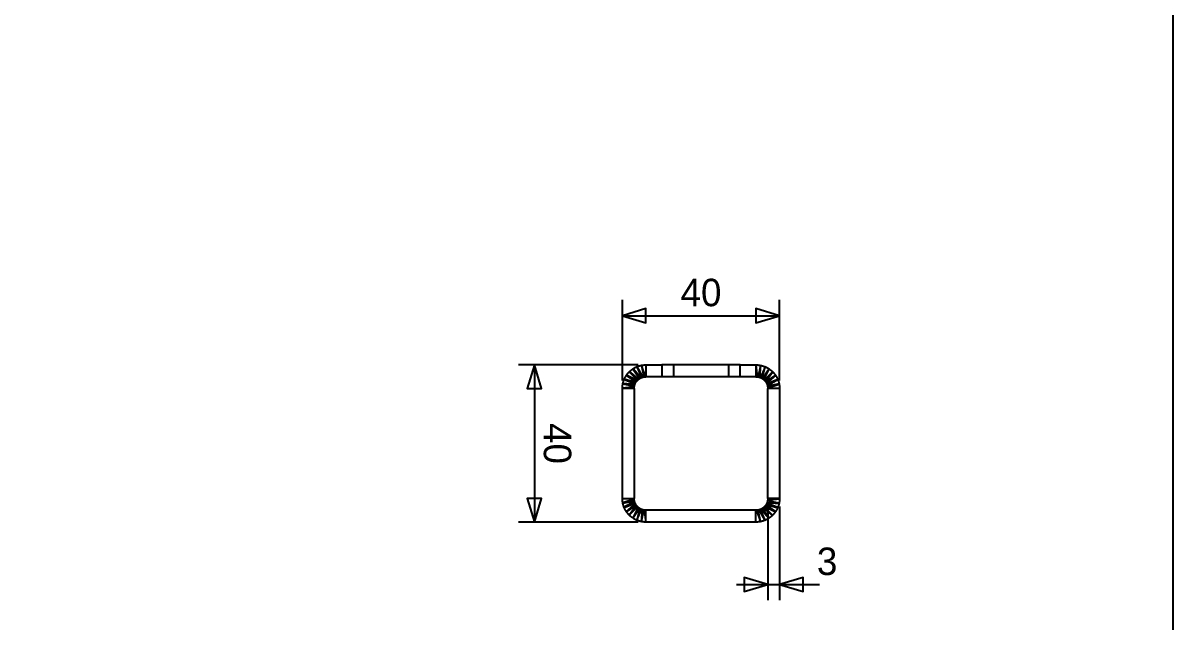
# Model space of a CAD drawing. Header units: millimetres. Extents: x 20 to 410, y 10 to 287.
# Drawn here: x 263.7 to 410, y 129.6 to 205.8 of the extents above; entities that cross this region are included whole.
import ezdxf
from ezdxf.enums import TextEntityAlignment as Align

# ---------------------------------------------------------------- set-up
doc = ezdxf.new("R2010")
doc.units = ezdxf.units.MM
for name, color, linetype in [('KONTUR', 7, 'CONTINUOUS'), ('MASSE', 3, 'CONTINUOUS'), ('RAHMEN', 7, 'CONTINUOUS')]:
    doc.layers.add(name, color=color, linetype=linetype)

msp = doc.modelspace()

# ---------------------------------------------------------------- linework, layer by layer
at = {"layer": 'KONTUR'}
for points in [[(339.936014, 145.305625), (339.936014, 159.305625), (339.936014, 159.30778), (339.936019, 159.30993), (339.936019, 159.312085), (339.936024, 159.314235), (339.936034, 159.31639), (339.936044, 159.31854), (339.936054, 159.320695), (339.936064, 159.32285), (339.936079, 159.325), (339.936089, 159.327155), (339.936109, 159.329305), (339.936124, 159.33146), (339.936144, 159.33361), (339.936164, 159.335765), (339.936834, 159.37568), (339.938029, 159.415585), (339.939759, 159.45547), (339.942019, 159.495325), (339.944809, 159.53515), (339.948124, 159.574935), (339.951974, 159.61467), (339.956349, 159.65435), (339.961254, 159.69397), (339.966689, 159.73352), (339.972644, 159.772995), (339.979124, 159.81239), (339.986129, 159.85169), (339.993659, 159.890895), (341.464834, 159.59826), (341.467884, 159.613195), (341.471089, 159.628095), (341.474439, 159.642965), (341.477944, 159.6578), (341.481594, 159.6726), (341.485399, 159.68736), (341.489354, 159.70208), (341.493459, 159.71676), (341.497709, 159.731395), (341.502109, 159.74599), (341.506659, 159.760535), (341.511354, 159.775035), (341.516199, 159.78949), (341.521189, 159.80389), (341.523124, 159.809355), (341.525079, 159.81481), (341.527059, 159.820255), (341.529059, 159.825695), (341.531079, 159.831125), (341.533119, 159.83655), (341.535179, 159.841965), (341.537264, 159.847375), (341.539364, 159.852775), (341.541489, 159.858165), (341.543634, 159.86355), (341.545799, 159.868925), (341.547989, 159.87429), (341.550194, 159.87965), (341.556099, 159.8937), (341.562144, 159.907695), (341.568334, 159.921625), (341.574664, 159.93549), (341.581134, 159.94929), (341.587744, 159.963025), (341.594494, 159.97669), (341.601384, 159.990285), (341.608409, 160.003815), (341.615574, 160.01727), (341.622874, 160.03065), (341.630309, 160.043955), (341.637879, 160.057185), (341.645579, 160.070335), (341.648544, 160.075315), (341.651529, 160.080285), (341.654529, 160.08524), (341.657554, 160.090185), (341.660594, 160.09512), (341.663654, 160.10004), (341.666729, 160.10495), (341.669829, 160.10985), (341.672944, 160.114735), (341.676079, 160.11961), (341.679234, 160.12447), (341.682409, 160.12932), (341.685599, 160.134155), (341.688809, 160.13898), (341.697344, 160.15161), (341.706004, 160.164155), (341.714789, 160.17661), (341.723704, 160.18897), (341.732744, 160.201245), (341.741904, 160.213425), (341.751189, 160.225515), (341.760599, 160.237505), (341.770129, 160.2494), (341.779779, 160.2612), (341.789549, 160.2729), (341.799439, 160.2845), (341.809444, 160.295995), (341.819564, 160.307395), (340.458474, 160.99731), (340.481204, 161.03013), (340.504369, 161.062645), (340.527969, 161.094845), (340.551989, 161.12673), (340.576434, 161.158295), (340.601294, 161.18953), (340.626574, 161.22043), (340.652259, 161.25099), (340.678344, 161.28121), (340.704834, 161.31108), (340.731719, 161.34059), (340.758994, 161.36974), (340.786654, 161.39853), (340.814694, 161.426945), (341.875354, 160.366285), (341.886184, 160.37701), (341.897129, 160.38762), (341.908174, 160.39812), (341.919329, 160.40851), (341.930589, 160.418785), (341.941954, 160.42894), (341.953419, 160.438985), (341.964984, 160.44891), (341.976654, 160.45872), (341.988419, 160.46841), (342.000284, 160.477975), (342.012244, 160.487425), (342.024299, 160.49675), (342.036454, 160.505955), (340.836114, 161.44815), (340.864809, 161.475905), (340.893874, 161.503275), (340.923299, 161.530255), (340.953079, 161.55684), (340.983209, 161.583025), (341.013689, 161.60881), (341.044509, 161.634185), (341.075659, 161.65915), (341.107144, 161.6837), (341.138949, 161.707825), (341.171074, 161.731525), (341.203514, 161.754795), (341.236259, 161.777635), (341.269304, 161.800035), (342.102659, 160.55283), (342.115374, 160.561235), (342.128174, 160.569505), (342.141059, 160.57765), (342.154029, 160.585665), (342.167074, 160.593545), (342.180199, 160.60129), (342.193404, 160.608905), (342.206689, 160.61638), (342.220044, 160.623725), (342.233474, 160.63093), (342.246979, 160.638), (342.260554, 160.644935), (342.274199, 160.65173), (342.287909, 160.658385), (341.294449, 161.81665), (341.328009, 161.838275), (341.361849, 161.85945), (341.395974, 161.88017), (341.430369, 161.900435), (341.465034, 161.92024), (341.499954, 161.939585), (341.535134, 161.95846), (341.570559, 161.976865), (341.606224, 161.9948), (341.642129, 162.012255), (341.678259, 162.029235), (341.714614, 162.04573), (341.751184, 162.06174), (341.787964, 162.077265), (342.361989, 160.691445), (342.376099, 160.697205), (342.390269, 160.702825), (342.404494, 160.708295), (342.418774, 160.713625), (342.433109, 160.71881), (342.447494, 160.723845), (342.461934, 160.728735), (342.476419, 160.73348), (342.490949, 160.738075), (342.505529, 160.742525), (342.520154, 160.746825), (342.534819, 160.750975), (342.549524, 160.75498), (342.564274, 160.75883), (342.569889, 160.760255), (342.575514, 160.76166), (342.581139, 160.76304), (342.586774, 160.7644), (342.592414, 160.76574), (342.598054, 160.767055), (342.603704, 160.76835), (342.609359, 160.769625), (342.615014, 160.770875), (342.620679, 160.772105), (342.626349, 160.77331), (342.632019, 160.7745), (342.637699, 160.77566), (342.643379, 160.776805), (342.658344, 160.7797), (342.673334, 160.782445), (342.688354, 160.78504), (342.703404, 160.78748), (342.718469, 160.789765), (342.733564, 160.7919), (342.748679, 160.79388), (342.763809, 160.795705), (342.778959, 160.79738), (342.794124, 160.7989), (342.809309, 160.800265), (342.824499, 160.801475), (342.839704, 160.80253), (342.854924, 160.80343), (342.860709, 160.803735), (342.866499, 160.804015), (342.872289, 160.80427), (342.878079, 160.804505), (342.883869, 160.80472), (342.889659, 160.80491), (342.895454, 160.805075), (342.901244, 160.80522), (342.907039, 160.805345), (342.912834, 160.805445), (342.918629, 160.805525), (342.924424, 160.80558), (342.930219, 160.805615), (342.936014, 160.805625)], [(340.164374, 160.453675), (340.165199, 160.455665), (340.166024, 160.45765), (340.166854, 160.45964), (340.167684, 160.461625), (340.168514, 160.463615), (340.169344, 160.4656), (340.170179, 160.467585), (340.171014, 160.46957), (340.171849, 160.47155), (340.172684, 160.473535), (340.173524, 160.47552), (340.174364, 160.4775), (340.175204, 160.47948), (340.176049, 160.481465), (340.191939, 160.518085), (340.208319, 160.554495), (340.225179, 160.59068), (340.242519, 160.62664), (340.260334, 160.662365), (340.278624, 160.69785), (340.297389, 160.73309), (340.316614, 160.768075), (340.336309, 160.8028), (340.356464, 160.83726), (340.377074, 160.87145), (340.398134, 160.905365), (340.419649, 160.938995), (340.441604, 160.972335), (341.688809, 160.13898)], [(340.441604, 160.972335), (340.442804, 160.974125), (340.443999, 160.975915), (340.445199, 160.9777), (340.446399, 160.97949), (340.447604, 160.981275), (340.448804, 160.98306), (340.450009, 160.984845), (340.451214, 160.98663), (340.452424, 160.98841), (340.453629, 160.990195), (340.454839, 160.991975), (340.456049, 160.993755), (340.457264, 160.995535), (340.458474, 160.99731)], [(340.814694, 161.426945), (340.816214, 161.428465), (340.817739, 161.42999), (340.819264, 161.431505), (340.820794, 161.433025), (340.822319, 161.434545), (340.823849, 161.43606), (340.825374, 161.437575), (340.826909, 161.43909), (340.828439, 161.4406), (340.829969, 161.442115), (340.831504, 161.443625), (340.833039, 161.445135), (340.834574, 161.446645), (340.836114, 161.44815)], [(341.269304, 161.800035), (341.271094, 161.80123), (341.272884, 161.802425), (341.274679, 161.803615), (341.276469, 161.80481), (341.278264, 161.806), (341.280059, 161.807185), (341.281854, 161.808375), (341.283649, 161.80956), (341.285449, 161.810745), (341.287244, 161.81193), (341.289044, 161.813115), (341.290844, 161.814295), (341.292644, 161.815475), (341.294449, 161.81665)], [(341.787964, 162.077265), (341.789954, 162.078085), (341.791944, 162.07891), (341.793934, 162.07973), (341.795924, 162.08055), (341.797914, 162.081365), (341.799909, 162.08218), (341.801899, 162.082995), (341.803894, 162.08381), (341.805889, 162.08462), (341.807884, 162.08543), (341.809879, 162.08624), (341.811874, 162.087045), (341.813869, 162.087855), (341.815869, 162.08866), (341.852999, 162.103315), (341.890324, 162.11748), (341.927834, 162.131145), (341.965524, 162.14431), (342.003384, 162.156975), (342.041409, 162.169135), (342.079594, 162.180785), (342.117929, 162.191925), (342.156409, 162.202555), (342.195024, 162.212675), (342.233774, 162.222275), (342.272649, 162.231365), (342.311639, 162.23993), (342.350744, 162.24798), (342.643379, 160.776805)], [(342.564274, 160.75883), (341.815869, 162.08866)], [(342.350744, 162.24798), (342.352854, 162.2484), (342.354969, 162.24882), (342.357079, 162.249235), (342.359189, 162.24965), (342.361304, 162.25006), (342.363419, 162.250475), (342.365529, 162.250885), (342.367644, 162.25129), (342.369759, 162.2517), (342.371874, 162.252105), (342.373989, 162.25251), (342.376104, 162.25291), (342.378219, 162.253315), (342.380334, 162.25371), (342.419614, 162.260845), (342.458984, 162.267455), (342.498439, 162.27354), (342.537969, 162.2791), (342.577574, 162.284135), (342.617239, 162.28864), (342.656964, 162.29262), (342.696734, 162.296065), (342.736549, 162.298985), (342.776399, 162.301375), (342.816279, 162.303235), (342.856179, 162.304565), (342.896094, 162.30536), (342.936014, 162.305625), (342.936014, 160.805625)], [(342.854924, 160.80343), (342.380334, 162.25371)], [(356.936014, 162.305625), (356.936014, 160.805625), (354.936014, 160.805625), (354.926584, 160.805625), (354.898404, 160.805625), (354.851839, 160.805625), (354.787469, 160.805625), (354.706099, 160.805625), (354.608759, 160.805625), (354.496674, 160.805625), (354.371249, 160.805625), (354.234064, 160.805625), (354.086839, 160.805625), (353.931434, 160.805625), (353.769794, 160.805625), (353.603959, 160.805625), (353.436014, 160.805625), (346.436014, 160.805625), (346.268069, 160.805625), (346.102234, 160.805625), (345.940594, 160.805625), (345.785189, 160.805625), (345.637964, 160.805625), (345.500779, 160.805625), (345.375354, 160.805625), (345.263269, 160.805625), (345.165929, 160.805625), (345.084559, 160.805625), (345.020189, 160.805625), (344.973624, 160.805625), (344.945444, 160.805625), (344.936014, 160.805625), (342.936014, 160.805625)], [(342.936014, 162.305625), (344.936014, 162.305625), (344.936014, 160.805625)], [(346.436014, 162.305625), (346.268069, 162.305625), (346.102234, 162.305625), (345.940594, 162.305625), (345.785189, 162.305625), (345.637964, 162.305625), (345.500779, 162.305625), (345.375354, 162.305625), (345.263269, 162.305625), (345.165929, 162.305625), (345.084559, 162.305625), (345.020189, 162.305625), (344.973624, 162.305625), (344.945444, 162.305625), (344.936014, 162.305625)], [(353.436014, 162.305625), (346.436014, 162.305625), (346.436014, 160.805625)], [(354.936014, 162.305625), (354.926584, 162.305625), (354.898404, 162.305625), (354.851839, 162.305625), (354.787469, 162.305625), (354.706099, 162.305625), (354.608759, 162.305625), (354.496674, 162.305625), (354.371249, 162.305625), (354.234064, 162.305625), (354.086839, 162.305625), (353.931434, 162.305625), (353.769794, 162.305625), (353.603959, 162.305625), (353.436014, 162.305625), (353.436014, 160.805625)], [(354.936014, 162.305625), (356.936014, 162.305625)], [(354.936014, 160.805625), (354.936014, 162.305625)], [(356.936014, 162.305625), (356.938169, 162.305625), (356.940319, 162.30562), (356.942474, 162.30562), (356.944624, 162.305615), (356.946779, 162.305605), (356.948929, 162.305595), (356.951084, 162.305585), (356.953239, 162.305575), (356.955389, 162.30556), (356.957544, 162.30555), (356.959694, 162.30553), (356.961849, 162.305515), (356.963999, 162.305495), (356.966154, 162.305475), (357.006069, 162.304805), (357.045974, 162.30361), (357.085859, 162.30188), (357.125714, 162.29962), (357.165539, 162.29683), (357.205324, 162.293515), (357.245059, 162.289665), (357.284739, 162.28529), (357.324359, 162.280385), (357.363909, 162.27495), (357.403384, 162.268995), (357.442779, 162.262515), (357.482079, 162.25551), (357.521284, 162.24798), (357.228649, 160.776805), (357.243584, 160.773755), (357.258484, 160.77055), (357.273354, 160.7672), (357.288189, 160.763695), (357.302989, 160.760045), (357.317749, 160.75624), (357.332469, 160.752285), (357.347149, 160.74818), (357.361784, 160.74393), (357.376379, 160.73953), (357.390924, 160.73498), (357.405424, 160.730285), (357.419879, 160.72544), (357.434279, 160.72045), (357.550814, 162.24195), (357.589834, 162.23351), (357.628739, 162.22455), (357.667519, 162.215075), (357.706169, 162.205085), (357.744684, 162.19458), (357.783054, 162.18356), (357.821279, 162.172035), (357.859344, 162.16), (357.897244, 162.14746), (357.934974, 162.13442), (357.972529, 162.120875), (358.009899, 162.106835), (358.047079, 162.092295), (358.084064, 162.077265), (357.510039, 160.691445), (357.524089, 160.68554), (357.538084, 160.679495), (357.552014, 160.673305), (357.565879, 160.666975), (357.579679, 160.660505), (357.593414, 160.653895), (357.607079, 160.647145), (357.620674, 160.640255), (357.634204, 160.63323), (357.647659, 160.626065), (357.661039, 160.618765), (357.674344, 160.61133), (357.687574, 160.60376), (357.700724, 160.59606), (358.111854, 162.06559), (358.148474, 162.0497), (358.184884, 162.03332), (358.221069, 162.01646), (358.257029, 161.99912), (358.292754, 161.981305), (358.328239, 161.963015), (358.363479, 161.94425), (358.398464, 161.925025), (358.433189, 161.90533), (358.467649, 161.885175), (358.501839, 161.864565), (358.535754, 161.843505), (358.569384, 161.82199), (358.602724, 161.800035), (357.769369, 160.55283), (357.781999, 160.544295), (357.794544, 160.535635), (357.806999, 160.52685), (357.819359, 160.517935), (357.831634, 160.508895), (357.843814, 160.499735), (357.855904, 160.49045), (357.867894, 160.48104), (357.879789, 160.47151), (357.891589, 160.46186), (357.903289, 160.45209), (357.914889, 160.4422), (357.926384, 160.432195), (357.937784, 160.422075), (358.627699, 161.783165), (358.660519, 161.760435), (358.693034, 161.73727), (358.725234, 161.71367), (358.757119, 161.68965), (358.788684, 161.665205), (358.819919, 161.640345), (358.850819, 161.615065), (358.881379, 161.58938), (358.911599, 161.563295), (358.941469, 161.536805), (358.970979, 161.50992), (359.000129, 161.482645), (359.028919, 161.454985), (359.057334, 161.426945), (357.996674, 160.366285), (358.007399, 160.355455), (358.018009, 160.34451), (358.028509, 160.333465), (358.038899, 160.32231), (358.049174, 160.31105), (358.059329, 160.299685), (358.069374, 160.28822), (358.079299, 160.276655), (358.089109, 160.264985), (358.098799, 160.25322), (358.108364, 160.241355), (358.117814, 160.229395), (358.127139, 160.21734), (358.136344, 160.205185), (359.078539, 161.405525), (359.106294, 161.37683), (359.133664, 161.347765), (359.160644, 161.31834), (359.187229, 161.28856), (359.213414, 161.25843), (359.239199, 161.22795), (359.264574, 161.19713), (359.289539, 161.16598), (359.314089, 161.134495), (359.338214, 161.10269), (359.361914, 161.070565), (359.385184, 161.038125), (359.408024, 161.00538), (359.430424, 160.972335), (358.183219, 160.13898), (358.191624, 160.126265), (358.199894, 160.113465), (358.208039, 160.10058), (358.216054, 160.08761), (358.223934, 160.074565), (358.231679, 160.06144), (358.239294, 160.048235), (358.246769, 160.03495), (358.254114, 160.021595), (358.261319, 160.008165), (358.268389, 159.99466), (358.275324, 159.981085), (358.282119, 159.96744), (358.288774, 159.95373), (358.291269, 159.9485), (358.293739, 159.94326), (358.296194, 159.93801), (358.298629, 159.93275), (358.301039, 159.92748), (358.303434, 159.9222), (358.305804, 159.916915), (358.308154, 159.911615), (358.310489, 159.90631), (358.312799, 159.900995), (358.315089, 159.895675), (358.317359, 159.89034), (358.319604, 159.885), (358.321834, 159.87965), (358.327594, 159.86554), (358.333214, 159.85137), (358.338684, 159.837145), (358.344014, 159.822865), (358.349199, 159.80853), (358.354234, 159.794145), (358.359124, 159.779705), (358.363869, 159.76522), (358.368464, 159.75069), (358.372914, 159.73611), (358.377214, 159.721485), (358.381364, 159.70682), (358.385369, 159.692115), (358.389219, 159.677365), (359.719049, 160.42577), (359.733704, 160.38864), (359.747869, 160.351315), (359.761534, 160.313805), (359.774699, 160.276115), (359.787364, 160.238255), (359.799524, 160.20023), (359.811174, 160.162045), (359.822314, 160.12371), (359.832944, 160.08523), (359.843064, 160.046615), (359.852664, 160.007865), (359.861754, 159.96899), (359.870319, 159.93), (359.878369, 159.890895), (358.407194, 159.59826), (358.410089, 159.583295), (358.412834, 159.568305), (358.415429, 159.553285), (358.417869, 159.538235), (358.420154, 159.52317), (358.422289, 159.508075), (358.424269, 159.49296), (358.426094, 159.47783), (358.427769, 159.46268), (358.429289, 159.447515), (358.430654, 159.43233), (358.431864, 159.41714), (358.432919, 159.401935), (358.433819, 159.386715), (359.884099, 159.861305), (359.891234, 159.822025), (359.897844, 159.782655), (359.903929, 159.7432), (359.909489, 159.70367), (359.914524, 159.664065), (359.919029, 159.6244), (359.923009, 159.584675), (359.926454, 159.544905), (359.929374, 159.50509), (359.931764, 159.46524), (359.933624, 159.42536), (359.934954, 159.38546), (359.935749, 159.345545), (359.936014, 159.305625)], [(357.148689, 160.79047), (356.966154, 162.305475)], [(357.521284, 162.24798), (357.523394, 162.24756), (357.525509, 162.24714), (357.527619, 162.246715), (357.529729, 162.24629), (357.531839, 162.24586), (357.533949, 162.245435), (357.536059, 162.245005), (357.538169, 162.24457), (357.540274, 162.24414), (357.542384, 162.243705), (357.544494, 162.24327), (357.546599, 162.24283), (357.548709, 162.242395), (357.550814, 162.24195)], [(358.084064, 162.077265), (358.086054, 162.07644), (358.088039, 162.075615), (358.090029, 162.074785), (358.092014, 162.073955), (358.094004, 162.073125), (358.095989, 162.072295), (358.097974, 162.07146), (358.099959, 162.070625), (358.101939, 162.06979), (358.103924, 162.068955), (358.105909, 162.068115), (358.107889, 162.067275), (358.109869, 162.066435), (358.111854, 162.06559)], [(359.430424, 160.972335), (359.431619, 160.970545), (359.432814, 160.968755), (359.434004, 160.96696), (359.435199, 160.96517), (359.436389, 160.963375), (359.437574, 160.96158), (359.438764, 160.959785), (359.439949, 160.95799), (359.441134, 160.95619), (359.442319, 160.954395), (359.443504, 160.952595), (359.444684, 160.950795), (359.445864, 160.948995), (359.447039, 160.94719), (359.468664, 160.91363), (359.489839, 160.87979), (359.510559, 160.845665), (359.530824, 160.81127), (359.550629, 160.776605), (359.569974, 160.741685), (359.588849, 160.706505), (359.607254, 160.67108), (359.625189, 160.635415), (359.642644, 160.59951), (359.659624, 160.56338), (359.676119, 160.527025), (359.692129, 160.490455), (359.707654, 160.453675), (358.321834, 159.87965)], [(358.602724, 161.800035), (358.604514, 161.798835), (358.606304, 161.79764), (358.608089, 161.79644), (358.609879, 161.79524), (358.611664, 161.794035), (358.613449, 161.792835), (358.615234, 161.79163), (358.617019, 161.790425), (358.618799, 161.789215), (358.620584, 161.78801), (358.622364, 161.7868), (358.624144, 161.78559), (358.625924, 161.784375), (358.627699, 161.783165)], [(359.057334, 161.426945), (359.058854, 161.425425), (359.060379, 161.4239), (359.061894, 161.422375), (359.063414, 161.420845), (359.064934, 161.41932), (359.066449, 161.41779), (359.067964, 161.416265), (359.069479, 161.41473), (359.070989, 161.4132), (359.072504, 161.41167), (359.074014, 161.410135), (359.075524, 161.4086), (359.077034, 161.407065), (359.078539, 161.405525)], [(341.451169, 159.5183), (339.936164, 159.335765)], [(339.993659, 159.890895), (339.994079, 159.893005), (339.994499, 159.89512), (339.994924, 159.89723), (339.995349, 159.89934), (339.995779, 159.90145), (339.996204, 159.90356), (339.996634, 159.90567), (339.997069, 159.90778), (339.997499, 159.909885), (339.997934, 159.911995), (339.998369, 159.914105), (339.998809, 159.91621), (339.999244, 159.91832), (339.999689, 159.920425), (340.008129, 159.959445), (340.017089, 159.99835), (340.026564, 160.03713), (340.036554, 160.07578), (340.047059, 160.114295), (340.058079, 160.152665), (340.069604, 160.19089), (340.081639, 160.228955), (340.094179, 160.266855), (340.107219, 160.304585), (340.120764, 160.34214), (340.134804, 160.37951), (340.149344, 160.41669), (340.164374, 160.453675), (341.550194, 159.87965)], [(341.521189, 159.80389), (339.999689, 159.920425)], [(341.645579, 160.070335), (340.176049, 160.481465)], [(341.436014, 159.305625), (341.436089, 159.320865), (341.436324, 159.33611), (341.436709, 159.351345), (341.437254, 159.36658), (341.437949, 159.381805), (341.438799, 159.39702), (341.439809, 159.41223), (341.440969, 159.42743), (341.442284, 159.442615), (341.443754, 159.457785), (341.445374, 159.47294), (341.447154, 159.48808), (341.449084, 159.5032), (341.451169, 159.5183), (341.451999, 159.524035), (341.452854, 159.529765), (341.453734, 159.535495), (341.454629, 159.54122), (341.455554, 159.54694), (341.456494, 159.55266), (341.457459, 159.55837), (341.458449, 159.56408), (341.459459, 159.56979), (341.460489, 159.57549), (341.461544, 159.58119), (341.462619, 159.586885), (341.463714, 159.592575), (341.464834, 159.59826)], [(341.819564, 160.307395), (341.823444, 160.3117), (341.827339, 160.31599), (341.831249, 160.320265), (341.835179, 160.324525), (341.839124, 160.32877), (341.843084, 160.333), (341.847059, 160.337215), (341.851054, 160.341415), (341.855064, 160.3456), (341.859089, 160.34977), (341.863134, 160.35392), (341.867189, 160.35806), (341.871264, 160.36218), (341.875354, 160.366285)], [(342.036454, 160.505955), (342.041094, 160.50942), (342.045754, 160.51287), (342.050424, 160.5163), (342.055109, 160.51971), (342.059804, 160.523105), (342.064514, 160.52648), (342.069239, 160.52984), (342.073974, 160.53318), (342.078724, 160.5365), (342.083484, 160.539805), (342.088259, 160.543085), (342.093049, 160.546355), (342.097844, 160.5496), (342.102659, 160.55283)], [(342.287909, 160.658385), (342.293139, 160.66088), (342.298379, 160.66335), (342.303629, 160.665805), (342.308889, 160.66824), (342.314159, 160.67065), (342.319439, 160.673045), (342.324724, 160.675415), (342.330024, 160.677765), (342.335329, 160.6801), (342.340644, 160.68241), (342.345964, 160.6847), (342.351299, 160.68697), (342.356639, 160.689215), (342.361989, 160.691445)], [(356.936014, 160.805625), (356.951254, 160.80555), (356.966499, 160.805315), (356.981734, 160.80493), (356.996969, 160.804385), (357.012194, 160.80369), (357.027409, 160.80284), (357.042619, 160.80183), (357.057819, 160.80067), (357.073004, 160.799355), (357.088174, 160.797885), (357.103329, 160.796265), (357.118469, 160.794485), (357.133589, 160.792555), (357.148689, 160.79047), (357.154424, 160.78964), (357.160154, 160.788785), (357.165884, 160.787905), (357.171609, 160.78701), (357.177329, 160.786085), (357.183049, 160.785145), (357.188759, 160.78418), (357.194469, 160.78319), (357.200179, 160.78218), (357.205879, 160.78115), (357.211579, 160.780095), (357.217274, 160.77902), (357.222964, 160.777925), (357.228649, 160.776805)], [(357.434279, 160.72045), (357.439744, 160.718515), (357.445199, 160.71656), (357.450644, 160.71458), (357.456084, 160.71258), (357.461514, 160.71056), (357.466939, 160.70852), (357.472354, 160.70646), (357.477764, 160.704375), (357.483164, 160.702275), (357.488554, 160.70015), (357.493939, 160.698005), (357.499314, 160.69584), (357.504679, 160.69365), (357.510039, 160.691445)], [(357.700724, 160.59606), (357.705704, 160.593095), (357.710674, 160.59011), (357.715629, 160.58711), (357.720574, 160.584085), (357.725509, 160.581045), (357.730429, 160.577985), (357.735339, 160.57491), (357.740239, 160.57181), (357.745124, 160.568695), (357.749999, 160.56556), (357.754859, 160.562405), (357.759709, 160.55923), (357.764544, 160.55604), (357.769369, 160.55283)], [(357.937784, 160.422075), (357.942089, 160.418195), (357.946379, 160.4143), (357.950654, 160.41039), (357.954914, 160.40646), (357.959159, 160.402515), (357.963389, 160.398555), (357.967604, 160.39458), (357.971804, 160.390585), (357.975989, 160.386575), (357.980159, 160.38255), (357.984309, 160.378505), (357.988449, 160.37445), (357.992569, 160.370375), (357.996674, 160.366285)], [(358.136344, 160.205185), (358.139809, 160.200545), (358.143259, 160.195885), (358.146689, 160.191215), (358.150099, 160.18653), (358.153494, 160.181835), (358.156869, 160.177125), (358.160229, 160.1724), (358.163569, 160.167665), (358.166889, 160.162915), (358.170194, 160.158155), (358.173474, 160.15338), (358.176744, 160.14859), (358.179989, 160.143795), (358.183219, 160.13898)], [(358.288774, 159.95373), (359.447039, 160.94719)], [(358.389219, 159.677365), (358.390644, 159.67175), (358.392049, 159.666125), (358.393429, 159.6605), (358.394789, 159.654865), (358.396129, 159.649225), (358.397444, 159.643585), (358.398739, 159.637935), (358.400014, 159.63228), (358.401264, 159.626625), (358.402494, 159.62096), (358.403699, 159.61529), (358.404889, 159.60962), (358.406049, 159.60394), (358.407194, 159.59826)], [(359.707654, 160.453675), (359.708474, 160.451685), (359.709299, 160.449695), (359.710119, 160.447705), (359.710939, 160.445715), (359.711754, 160.443725), (359.712569, 160.44173), (359.713384, 160.43974), (359.714199, 160.437745), (359.715009, 160.43575), (359.715819, 160.433755), (359.716629, 160.43176), (359.717434, 160.429765), (359.718244, 160.42777), (359.719049, 160.42577)], [(359.878369, 159.890895), (359.878789, 159.888785), (359.879209, 159.88667), (359.879624, 159.88456), (359.880039, 159.88245), (359.880449, 159.880335), (359.880864, 159.87822), (359.881274, 159.87611), (359.881679, 159.873995), (359.882089, 159.87188), (359.882494, 159.869765), (359.882899, 159.86765), (359.883299, 159.865535), (359.883704, 159.86342), (359.884099, 159.861305)], [(341.436014, 159.305625), (339.936014, 159.305625)], [(341.436014, 159.305625), (341.436014, 145.305625)], [(358.433819, 159.386715), (358.434124, 159.38093), (358.434404, 159.37514), (358.434659, 159.36935), (358.434894, 159.36356), (358.435109, 159.35777), (358.435299, 159.35198), (358.435464, 159.346185), (358.435609, 159.340395), (358.435734, 159.3346), (358.435834, 159.328805), (358.435914, 159.32301), (358.435969, 159.317215), (358.436004, 159.31142), (358.436014, 159.305625)], [(359.936014, 145.305625), (358.436014, 145.305625), (358.436014, 159.305625)], [(359.936014, 159.305625), (358.436014, 159.305625)], [(359.936014, 159.305625), (359.936014, 145.305625)], [(356.936014, 142.305625), (342.936014, 142.305625), (342.936014, 143.805625), (342.920774, 143.8057), (342.905529, 143.805935), (342.890294, 143.80632), (342.875059, 143.806865), (342.859834, 143.80756), (342.844619, 143.80841), (342.829409, 143.80942), (342.814209, 143.81058), (342.799024, 143.811895), (342.783854, 143.813365), (342.768699, 143.814985), (342.753559, 143.816765), (342.738439, 143.818695), (342.723339, 143.82078), (342.717604, 143.82161), (342.711874, 143.822465), (342.706144, 143.823345), (342.700419, 143.82424), (342.694699, 143.825165), (342.688979, 143.826105), (342.683269, 143.82707), (342.677559, 143.82806), (342.671849, 143.82907), (342.666149, 143.8301), (342.660449, 143.831155), (342.654754, 143.83223), (342.649064, 143.833325), (342.643379, 143.834445), (342.628444, 143.837495), (342.613544, 143.8407), (342.598674, 143.84405), (342.583839, 143.847555), (342.569039, 143.851205), (342.554279, 143.85501), (342.539559, 143.858965), (342.524879, 143.86307), (342.510244, 143.86732), (342.495649, 143.87172), (342.481104, 143.87627), (342.466604, 143.880965), (342.452149, 143.88581), (342.437749, 143.8908), (342.432284, 143.892735), (342.426829, 143.89469), (342.421384, 143.89667), (342.415944, 143.89867), (342.410514, 143.90069), (342.405089, 143.90273), (342.399674, 143.90479), (342.394264, 143.906875), (342.388864, 143.908975), (342.383474, 143.9111), (342.378089, 143.913245), (342.372714, 143.91541), (342.367349, 143.9176), (342.361989, 143.919805), (342.347939, 143.92571), (342.333944, 143.931755), (342.320014, 143.937945), (342.306149, 143.944275), (342.292349, 143.950745), (342.278614, 143.957355), (342.264949, 143.964105), (342.251354, 143.970995), (342.237824, 143.97802), (342.224369, 143.985185), (342.210989, 143.992485), (342.197684, 143.99992), (342.184454, 144.00749), (342.171304, 144.01519), (341.760174, 142.54566), (341.723554, 142.56155), (341.687144, 142.57793), (341.650959, 142.59479), (341.614999, 142.61213), (341.579274, 142.629945), (341.543789, 142.648235), (341.508549, 142.667), (341.473564, 142.686225), (341.438839, 142.70592), (341.404379, 142.726075), (341.370189, 142.746685), (341.336274, 142.767745), (341.302644, 142.78926), (341.269304, 142.811215), (341.267514, 142.812415), (341.265724, 142.81361), (341.263939, 142.81481), (341.262149, 142.81601), (341.260364, 142.817215), (341.258579, 142.818415), (341.256794, 142.81962), (341.255009, 142.820825), (341.253229, 142.822035), (341.251444, 142.82324), (341.249664, 142.82445), (341.247884, 142.82566), (341.246104, 142.826875), (341.244329, 142.828085), (341.211509, 142.850815), (341.178994, 142.87398), (341.146794, 142.89758), (341.114909, 142.9216), (341.083344, 142.946045), (341.052109, 142.970905), (341.021209, 142.996185), (340.990649, 143.02187), (340.960429, 143.047955), (340.930559, 143.074445), (340.901049, 143.10133), (340.871899, 143.128605), (340.843109, 143.156265), (340.814694, 143.184305), (340.813174, 143.185825), (340.811649, 143.18735), (340.810134, 143.188875), (340.808614, 143.190405), (340.807094, 143.19193), (340.805579, 143.19346), (340.804064, 143.194985), (340.802549, 143.19652), (340.801039, 143.19805), (340.799524, 143.19958), (340.798014, 143.201115), (340.796504, 143.20265), (340.794994, 143.204185), (340.793489, 143.205725), (340.765734, 143.23442), (340.738364, 143.263485), (340.711384, 143.29291), (340.684799, 143.32269), (340.658614, 143.35282), (340.632829, 143.3833), (340.607454, 143.41412), (340.582489, 143.44527), (340.557939, 143.476755), (340.533814, 143.50856), (340.510114, 143.540685), (340.486844, 143.573125), (340.464004, 143.60587), (340.441604, 143.638915), (340.440409, 143.640705), (340.439214, 143.642495), (340.438024, 143.64429), (340.436829, 143.64608), (340.435639, 143.647875), (340.434454, 143.64967), (340.433264, 143.651465), (340.432079, 143.65326), (340.430894, 143.65506), (340.429709, 143.656855), (340.428524, 143.658655), (340.427344, 143.660455), (340.426164, 143.662255), (340.424989, 143.66406), (340.403364, 143.69762), (340.382189, 143.73146), (340.361469, 143.765585), (340.341204, 143.79998), (340.321399, 143.834645), (340.302054, 143.869565), (340.283179, 143.904745), (340.264774, 143.94017), (340.246839, 143.975835), (340.229384, 144.01174), (340.212404, 144.04787), (340.195909, 144.084225), (340.179899, 144.120795), (340.164374, 144.157575), (341.550194, 144.7316), (341.544434, 144.74571), (341.538814, 144.75988), (341.533344, 144.774105), (341.528014, 144.788385), (341.522829, 144.80272), (341.517794, 144.817105), (341.512904, 144.831545), (341.508159, 144.84603), (341.503564, 144.86056), (341.499114, 144.87514), (341.494814, 144.889765), (341.490664, 144.90443), (341.486659, 144.919135), (341.482809, 144.933885), (341.481384, 144.9395), (341.479979, 144.945125), (341.478599, 144.95075), (341.477239, 144.956385), (341.475899, 144.962025), (341.474584, 144.967665), (341.473289, 144.973315), (341.472014, 144.97897), (341.470764, 144.984625), (341.469534, 144.99029), (341.468329, 144.99596), (341.467139, 145.00163), (341.465979, 145.00731), (341.464834, 145.01299), (341.461939, 145.027955), (341.459194, 145.042945), (341.456599, 145.057965), (341.454159, 145.073015), (341.451874, 145.08808), (341.449739, 145.103175), (341.447759, 145.11829), (341.445934, 145.13342), (341.444259, 145.14857), (341.442739, 145.163735), (341.441374, 145.17892), (341.440164, 145.19411), (341.439109, 145.209315), (341.438209, 145.224535), (339.987929, 144.749945), (339.980794, 144.789225), (339.974184, 144.828595), (339.968099, 144.86805), (339.962539, 144.90758), (339.957504, 144.947185), (339.952999, 144.98685), (339.949019, 145.026575), (339.945574, 145.066345), (339.942654, 145.10616), (339.940264, 145.14601), (339.938404, 145.18589), (339.937074, 145.22579), (339.936279, 145.265705), (339.936014, 145.305625), (341.436014, 145.305625)], [(340.164374, 144.157575), (340.163554, 144.159565), (340.162729, 144.161555), (340.161909, 144.163545), (340.161089, 144.165535), (340.160274, 144.167525), (340.159459, 144.16952), (340.158644, 144.17151), (340.157829, 144.173505), (340.157019, 144.1755), (340.156209, 144.177495), (340.155399, 144.17949), (340.154594, 144.181485), (340.153784, 144.18348), (340.152979, 144.18548), (340.138324, 144.22261), (340.124159, 144.259935), (340.110494, 144.297445), (340.097329, 144.335135), (340.084664, 144.372995), (340.072504, 144.41102), (340.060854, 144.449205), (340.049714, 144.48754), (340.039084, 144.52602), (340.028964, 144.564635), (340.019364, 144.603385), (340.010274, 144.64226), (340.001709, 144.68125), (339.993659, 144.720355), (341.464834, 145.01299)], [(341.482809, 144.933885), (340.152979, 144.18548)], [(341.438209, 145.224535), (341.437904, 145.23032), (341.437624, 145.23611), (341.437369, 145.2419), (341.437134, 145.24769), (341.436919, 145.25348), (341.436729, 145.25927), (341.436564, 145.265065), (341.436419, 145.270855), (341.436294, 145.27665), (341.436194, 145.282445), (341.436114, 145.28824), (341.436059, 145.294035), (341.436024, 145.29983), (341.436014, 145.305625)], [(359.936014, 145.305625), (359.936014, 145.30347), (359.936009, 145.30132), (359.936009, 145.299165), (359.936004, 145.297015), (359.935994, 145.29486), (359.935984, 145.29271), (359.935974, 145.290555), (359.935964, 145.2884), (359.935949, 145.28625), (359.935939, 145.284095), (359.935919, 145.281945), (359.935904, 145.27979), (359.935884, 145.27764), (359.935864, 145.275485), (359.935194, 145.23557), (359.933999, 145.195665), (359.932269, 145.15578), (359.930009, 145.115925), (359.927219, 145.0761), (359.923904, 145.036315), (359.920054, 144.99658), (359.915679, 144.9569), (359.910774, 144.91728), (359.905339, 144.87773), (359.899384, 144.838255), (359.892904, 144.79886), (359.885899, 144.75956), (359.878369, 144.720355), (359.877949, 144.718245), (359.877529, 144.71613), (359.877104, 144.71402), (359.876679, 144.71191), (359.876249, 144.7098), (359.875824, 144.70769), (359.875394, 144.70558), (359.874959, 144.70347), (359.874529, 144.701365), (359.874094, 144.699255), (359.873659, 144.697145), (359.873219, 144.69504), (359.872784, 144.69293), (359.872339, 144.690825), (359.863899, 144.651805), (359.854939, 144.6129), (359.845464, 144.57412), (359.835474, 144.53547), (359.824969, 144.496955), (359.813949, 144.458585), (359.802424, 144.42036), (359.790389, 144.382295), (359.777849, 144.344395), (359.764809, 144.306665), (359.751264, 144.26911), (359.737224, 144.23174), (359.722684, 144.19456), (359.707654, 144.157575), (359.706829, 144.155585), (359.706004, 144.1536), (359.705174, 144.15161), (359.704344, 144.149625), (359.703514, 144.147635), (359.702684, 144.14565), (359.701849, 144.143665), (359.701014, 144.14168), (359.700179, 144.1397), (359.699344, 144.137715), (359.698504, 144.13573), (359.697664, 144.13375), (359.696824, 144.13177), (359.695979, 144.129785), (359.680089, 144.093165), (359.663709, 144.056755), (359.646849, 144.02057), (359.629509, 143.98461), (359.611694, 143.948885), (359.593404, 143.9134), (359.574639, 143.87816), (359.555414, 143.843175), (359.535719, 143.80845), (359.515564, 143.77399), (359.494954, 143.7398), (359.473894, 143.705885), (359.452379, 143.672255), (359.430424, 143.638915), (359.429224, 143.637125), (359.428029, 143.635335), (359.426829, 143.63355), (359.425629, 143.63176), (359.424424, 143.629975), (359.423224, 143.62819), (359.422019, 143.626405), (359.420814, 143.62462), (359.419604, 143.62284), (359.418399, 143.621055), (359.417189, 143.619275), (359.415979, 143.617495), (359.414764, 143.615715), (359.413554, 143.61394), (359.390824, 143.58112), (359.367659, 143.548605), (359.344059, 143.516405), (359.320039, 143.48452), (359.295594, 143.452955), (359.270734, 143.42172), (359.245454, 143.39082), (359.219769, 143.36026), (359.193684, 143.33004), (359.167194, 143.30017), (359.140309, 143.27066), (359.113034, 143.24151), (359.085374, 143.21272), (359.057334, 143.184305), (359.055814, 143.182785), (359.054289, 143.18126), (359.052764, 143.179745), (359.051234, 143.178225), (359.049709, 143.176705), (359.048179, 143.17519), (359.046654, 143.173675), (359.045119, 143.17216), (359.043589, 143.17065), (359.042059, 143.169135), (359.040524, 143.167625), (359.038989, 143.166115), (359.037454, 143.164605), (359.035914, 143.1631), (359.007219, 143.135345), (358.978154, 143.107975), (358.948729, 143.080995), (358.918949, 143.05441), (358.888819, 143.028225), (358.858339, 143.00244), (358.827519, 142.977065), (358.796369, 142.9521), (358.764884, 142.92755), (358.733079, 142.903425), (358.700954, 142.879725), (358.668514, 142.856455), (358.635769, 142.833615), (358.602724, 142.811215), (358.600934, 142.81002), (358.599144, 142.808825), (358.597349, 142.807635), (358.595559, 142.80644), (358.593764, 142.80525), (358.591969, 142.804065), (358.590174, 142.802875), (358.588379, 142.80169), (358.586579, 142.800505), (358.584784, 142.79932), (358.582984, 142.798135), (358.581184, 142.796955), (358.579384, 142.795775), (358.577579, 142.7946), (358.544019, 142.772975), (358.510179, 142.7518), (358.476054, 142.73108), (358.441659, 142.710815), (358.406994, 142.69101), (358.372074, 142.671665), (358.336894, 142.65279), (358.301469, 142.634385), (358.265804, 142.61645), (358.229899, 142.598995), (358.193769, 142.582015), (358.157414, 142.56552), (358.120844, 142.54951), (358.084064, 142.533985), (358.082074, 142.533165), (358.080084, 142.53234), (358.078094, 142.53152), (358.076104, 142.5307), (358.074114, 142.529885), (358.072119, 142.52907), (358.070129, 142.528255), (358.068134, 142.52744), (358.066139, 142.52663), (358.064144, 142.52582), (358.062149, 142.52501), (358.060154, 142.524205), (358.058159, 142.523395), (358.056159, 142.52259), (358.019029, 142.507935), (357.981704, 142.49377), (357.944194, 142.480105), (357.906504, 142.46694), (357.868644, 142.454275), (357.830619, 142.442115), (357.792434, 142.430465), (357.754099, 142.419325), (357.715619, 142.408695), (357.677004, 142.398575), (357.638254, 142.388975), (357.599379, 142.379885), (357.560389, 142.37132), (357.521284, 142.36327), (357.519174, 142.36285), (357.517059, 142.36243), (357.514949, 142.362015), (357.512839, 142.3616), (357.510724, 142.36119), (357.508609, 142.360775), (357.506499, 142.360365), (357.504384, 142.35996), (357.502269, 142.35955), (357.500154, 142.359145), (357.498039, 142.35874), (357.495924, 142.35834), (357.493809, 142.357935), (357.491694, 142.35754), (357.452414, 142.350405), (357.413044, 142.343795), (357.373589, 142.33771), (357.334059, 142.33215), (357.294454, 142.327115), (357.254789, 142.32261), (357.215064, 142.31863), (357.175294, 142.315185), (357.135479, 142.312265), (357.095629, 142.309875), (357.055749, 142.308015), (357.015849, 142.306685), (356.975934, 142.30589), (356.936014, 142.305625)], [(358.436014, 145.305625), (358.435939, 145.290385), (358.435704, 145.27514), (358.435319, 145.259905), (358.434774, 145.24467), (358.434079, 145.229445), (358.433229, 145.21423), (358.432219, 145.19902), (358.431059, 145.18382), (358.429744, 145.168635), (358.428274, 145.153465), (358.426654, 145.13831), (358.424874, 145.12317), (358.422944, 145.10805), (358.420859, 145.09295), (358.420029, 145.087215), (358.419174, 145.081485), (358.418294, 145.075755), (358.417399, 145.07003), (358.416474, 145.06431), (358.415534, 145.05859), (358.414569, 145.05288), (358.413579, 145.04717), (358.412569, 145.04146), (358.411539, 145.03576), (358.410484, 145.03006), (358.409409, 145.024365), (358.408314, 145.018675), (358.407194, 145.01299), (358.404144, 144.998055), (358.400939, 144.983155), (358.397589, 144.968285), (358.394084, 144.95345), (358.390434, 144.93865), (358.386629, 144.92389), (358.382674, 144.90917), (358.378569, 144.89449), (358.374319, 144.879855), (358.369919, 144.86526), (358.365369, 144.850715), (358.360674, 144.836215), (358.355829, 144.82176), (358.350839, 144.80736), (358.348904, 144.801895), (358.346949, 144.79644), (358.344969, 144.790995), (358.342969, 144.785555), (358.340949, 144.780125), (358.338909, 144.7747), (358.336849, 144.769285), (358.334764, 144.763875), (358.332664, 144.758475), (358.330539, 144.753085), (358.328394, 144.7477), (358.326229, 144.742325), (358.324039, 144.73696), (358.321834, 144.7316), (358.315929, 144.71755), (358.309884, 144.703555), (358.303694, 144.689625), (358.297364, 144.67576), (358.290894, 144.66196), (358.284284, 144.648225), (358.277534, 144.63456), (358.270644, 144.620965), (358.263619, 144.607435), (358.256454, 144.59398), (358.249154, 144.5806), (358.241719, 144.567295), (358.234149, 144.554065), (358.226449, 144.540915), (359.695979, 144.129785)], [(359.878369, 144.720355), (358.407194, 145.01299)], [(358.420859, 145.09295), (359.935864, 145.275485)], [(339.993659, 144.720355), (339.993239, 144.722465), (339.992819, 144.72458), (339.992404, 144.72669), (339.991989, 144.7288), (339.991579, 144.730915), (339.991164, 144.73303), (339.990754, 144.73514), (339.990349, 144.737255), (339.989939, 144.73937), (339.989534, 144.741485), (339.989129, 144.7436), (339.988729, 144.745715), (339.988324, 144.74783), (339.987929, 144.749945)], [(341.735684, 144.406065), (341.732219, 144.410705), (341.728769, 144.415365), (341.725339, 144.420035), (341.721929, 144.42472), (341.718534, 144.429415), (341.715159, 144.434125), (341.711799, 144.43885), (341.708459, 144.443585), (341.705139, 144.448335), (341.701834, 144.453095), (341.698554, 144.45787), (341.695284, 144.46266), (341.692039, 144.467455), (341.688809, 144.47227), (341.680404, 144.484985), (341.672134, 144.497785), (341.663989, 144.51067), (341.655974, 144.52364), (341.648094, 144.536685), (341.640349, 144.54981), (341.632734, 144.563015), (341.625259, 144.5763), (341.617914, 144.589655), (341.610709, 144.603085), (341.603639, 144.61659), (341.596704, 144.630165), (341.589909, 144.64381), (341.583254, 144.65752), (340.424989, 143.66406)], [(340.441604, 143.638915), (341.688809, 144.47227)], [(341.934244, 144.189175), (341.929939, 144.193055), (341.925649, 144.19695), (341.921374, 144.20086), (341.917114, 144.20479), (341.912869, 144.208735), (341.908639, 144.212695), (341.904424, 144.21667), (341.900224, 144.220665), (341.896039, 144.224675), (341.891869, 144.2287), (341.887719, 144.232745), (341.883579, 144.2368), (341.879459, 144.240875), (341.875354, 144.244965), (341.864629, 144.255795), (341.854019, 144.26674), (341.843519, 144.277785), (341.833129, 144.28894), (341.822854, 144.3002), (341.812699, 144.311565), (341.802654, 144.32303), (341.792729, 144.334595), (341.782919, 144.346265), (341.773229, 144.35803), (341.763664, 144.369895), (341.754214, 144.381855), (341.744889, 144.39391), (341.735684, 144.406065), (340.793489, 143.205725)], [(340.814694, 143.184305), (341.875354, 144.244965)], [(342.171304, 144.01519), (342.166324, 144.018155), (342.161354, 144.02114), (342.156399, 144.02414), (342.151454, 144.027165), (342.146519, 144.030205), (342.141599, 144.033265), (342.136689, 144.03634), (342.131789, 144.03944), (342.126904, 144.042555), (342.122029, 144.04569), (342.117169, 144.048845), (342.112319, 144.05202), (342.107484, 144.05521), (342.102659, 144.05842), (342.090029, 144.066955), (342.077484, 144.075615), (342.065029, 144.0844), (342.052669, 144.093315), (342.040394, 144.102355), (342.028214, 144.111515), (342.016124, 144.1208), (342.004134, 144.13021), (341.992239, 144.13974), (341.980439, 144.14939), (341.968739, 144.15916), (341.957139, 144.16905), (341.945644, 144.179055), (341.934244, 144.189175), (341.244329, 142.828085)], [(341.269304, 142.811215), (342.102659, 144.05842)], [(341.583254, 144.65752), (341.580759, 144.66275), (341.578289, 144.66799), (341.575834, 144.67324), (341.573399, 144.6785), (341.570989, 144.68377), (341.568594, 144.68905), (341.566224, 144.694335), (341.563874, 144.699635), (341.561539, 144.70494), (341.559229, 144.710255), (341.556939, 144.715575), (341.554669, 144.72091), (341.552424, 144.72625), (341.550194, 144.7316)], [(341.787964, 142.533985), (342.361989, 143.919805)], [(342.437749, 143.8908), (342.321214, 142.3693)], [(342.350744, 142.36327), (342.643379, 143.834445)], [(342.723339, 143.82078), (342.905874, 142.305775)], [(356.936014, 143.805625), (342.936014, 143.805625)], [(357.017104, 143.80782), (357.011319, 143.807515), (357.005529, 143.807235), (356.999739, 143.80698), (356.993949, 143.806745), (356.988159, 143.80653), (356.982369, 143.80634), (356.976574, 143.806175), (356.970784, 143.80603), (356.964989, 143.805905), (356.959194, 143.805805), (356.953399, 143.805725), (356.947604, 143.80567), (356.941809, 143.805635), (356.936014, 143.805625)], [(356.936014, 142.305625), (356.936014, 143.805625)], [(358.052464, 144.303855), (358.048584, 144.29955), (358.044689, 144.29526), (358.040779, 144.290985), (358.036849, 144.286725), (358.032904, 144.28248), (358.028944, 144.27825), (358.024969, 144.274035), (358.020974, 144.269835), (358.016964, 144.26565), (358.012939, 144.26148), (358.008894, 144.25733), (358.004839, 144.25319), (358.000764, 144.24907), (357.996674, 144.244965), (357.985844, 144.23424), (357.974899, 144.22363), (357.963854, 144.21313), (357.952699, 144.20274), (357.941439, 144.192465), (357.930074, 144.18231), (357.918609, 144.172265), (357.907044, 144.16234), (357.895374, 144.15253), (357.883609, 144.14284), (357.871744, 144.133275), (357.859784, 144.123825), (357.847729, 144.1145), (357.835574, 144.105295), (357.830934, 144.10183), (357.826274, 144.09838), (357.821604, 144.09495), (357.816919, 144.09154), (357.812224, 144.088145), (357.807514, 144.08477), (357.802789, 144.08141), (357.798054, 144.07807), (357.793304, 144.07475), (357.788544, 144.071445), (357.783769, 144.068165), (357.778979, 144.064895), (357.774184, 144.06165), (357.769369, 144.05842), (357.756654, 144.050015), (357.743854, 144.041745), (357.730969, 144.0336), (357.717999, 144.025585), (357.704954, 144.017705), (357.691829, 144.00996), (357.678624, 144.002345), (357.665339, 143.99487), (357.651984, 143.987525), (357.638554, 143.98032), (357.625049, 143.97325), (357.611474, 143.966315), (357.597829, 143.95952), (357.584119, 143.952865), (357.578889, 143.95037), (357.573649, 143.9479), (357.568399, 143.945445), (357.563139, 143.94301), (357.557869, 143.9406), (357.552589, 143.938205), (357.547304, 143.935835), (357.542004, 143.933485), (357.536699, 143.93115), (357.531384, 143.92884), (357.526064, 143.92655), (357.520729, 143.92428), (357.515389, 143.922035), (357.510039, 143.919805), (357.495929, 143.914045), (357.481759, 143.908425), (357.467534, 143.902955), (357.453254, 143.897625), (357.438919, 143.89244), (357.424534, 143.887405), (357.410094, 143.882515), (357.395609, 143.87777), (357.381079, 143.873175), (357.366499, 143.868725), (357.351874, 143.864425), (357.337209, 143.860275), (357.322504, 143.85627), (357.307754, 143.85242), (357.302139, 143.850995), (357.296514, 143.84959), (357.290889, 143.84821), (357.285254, 143.84685), (357.279614, 143.84551), (357.273974, 143.844195), (357.268324, 143.8429), (357.262669, 143.841625), (357.257014, 143.840375), (357.251349, 143.839145), (357.245679, 143.83794), (357.240009, 143.83675), (357.234329, 143.83559), (357.228649, 143.834445), (357.213684, 143.83155), (357.198694, 143.828805), (357.183674, 143.82621), (357.168624, 143.82377), (357.153559, 143.821485), (357.138464, 143.81935), (357.123349, 143.81737), (357.108219, 143.815545), (357.093069, 143.81387), (357.077904, 143.81235), (357.062719, 143.810985), (357.047529, 143.809775), (357.032324, 143.80872), (357.017104, 143.80782)], [(357.017104, 143.80782), (357.491694, 142.35754)], [(357.521284, 142.36327), (357.228649, 143.834445)], [(357.307754, 143.85242), (358.056159, 142.52259)], [(358.084064, 142.533985), (357.510039, 143.919805)], [(357.584119, 143.952865), (358.577579, 142.7946)], [(358.602724, 142.811215), (357.769369, 144.05842)], [(357.835574, 144.105295), (359.035914, 143.1631)], [(359.057334, 143.184305), (357.996674, 144.244965)], [(358.226449, 144.540915), (358.223484, 144.535935), (358.220499, 144.530965), (358.217499, 144.52601), (358.214474, 144.521065), (358.211434, 144.51613), (358.208374, 144.51121), (358.205299, 144.5063), (358.202199, 144.5014), (358.199084, 144.496515), (358.195949, 144.49164), (358.192794, 144.48678), (358.189619, 144.48193), (358.186429, 144.477095), (358.183219, 144.47227), (358.174684, 144.45964), (358.166024, 144.447095), (358.157239, 144.43464), (358.148324, 144.42228), (358.139284, 144.410005), (358.130124, 144.397825), (358.120839, 144.385735), (358.111429, 144.373745), (358.101899, 144.36185), (358.092249, 144.35005), (358.082479, 144.33835), (358.072589, 144.32675), (358.062584, 144.315255), (358.052464, 144.303855), (359.413554, 143.61394)], [(359.430424, 143.638915), (358.183219, 144.47227)], [(359.707654, 144.157575), (358.321834, 144.7316)], [(358.350839, 144.80736), (359.872339, 144.690825)], [(342.936014, 142.305625), (342.933859, 142.305625), (342.931709, 142.30563), (342.929554, 142.30563), (342.927404, 142.305635), (342.925249, 142.305645), (342.923099, 142.305655), (342.920944, 142.305665), (342.918789, 142.305675), (342.916639, 142.30569), (342.914484, 142.3057), (342.912334, 142.30572), (342.910179, 142.305735), (342.908029, 142.305755), (342.905874, 142.305775), (342.865959, 142.306445), (342.826054, 142.30764), (342.786169, 142.30937), (342.746314, 142.31163), (342.706489, 142.31442), (342.666704, 142.317735), (342.626969, 142.321585), (342.587289, 142.32596), (342.547669, 142.330865), (342.508119, 142.3363), (342.468644, 142.342255), (342.429249, 142.348735), (342.389949, 142.35574), (342.350744, 142.36327), (342.348634, 142.36369), (342.346519, 142.36411), (342.344409, 142.364535), (342.342299, 142.36496), (342.340189, 142.36539), (342.338079, 142.365815), (342.335969, 142.366245), (342.333859, 142.36668), (342.331754, 142.36711), (342.329644, 142.367545), (342.327534, 142.36798), (342.325429, 142.36842), (342.323319, 142.368855), (342.321214, 142.3693), (342.282194, 142.37774), (342.243289, 142.3867), (342.204509, 142.396175), (342.165859, 142.406165), (342.127344, 142.41667), (342.088974, 142.42769), (342.050749, 142.439215), (342.012684, 142.45125), (341.974784, 142.46379), (341.937054, 142.47683), (341.899499, 142.490375), (341.862129, 142.504415), (341.824949, 142.518955), (341.787964, 142.533985), (341.785974, 142.53481), (341.783989, 142.535635), (341.781999, 142.536465), (341.780014, 142.537295), (341.778024, 142.538125), (341.776039, 142.538955), (341.774054, 142.53979), (341.772069, 142.540625), (341.770089, 142.54146), (341.768104, 142.542295), (341.766119, 142.543135), (341.764139, 142.543975), (341.762159, 142.544815), (341.760174, 142.54566)]]:
    msp.add_lwpolyline(points, dxfattribs=at)
at = {"layer": 'MASSE'}
for p, q in [((339.936, 160.336), (339.936, 170.565)), ((359.936, 160.306), (359.936, 170.565)), ((339.936, 168.565), (359.936, 168.565)), ((341.936, 162.306), (326.732, 162.306)), ((328.732, 162.306), (328.732, 142.306)), ((358.436, 144.306), (358.436, 132.367)), ((359.936, 144.306), (359.936, 132.367)), ((341.936, 142.306), (326.732, 142.306)), ((354.436, 134.367), (365.036, 134.367))]:
    msp.add_line(p, q, dxfattribs=at)
for points in [[(339.936, 168.565), (342.936, 167.665), (342.936, 169.465)], [(359.936, 168.565), (356.936, 169.465), (356.936, 167.665)], [(328.732, 162.306), (327.832, 159.306), (329.632, 159.306)], [(328.732, 142.306), (329.632, 145.306), (327.832, 145.306)], [(358.436, 134.367), (355.436, 135.267), (355.436, 133.467)], [(359.936, 134.367), (362.936, 133.467), (362.936, 135.267)]]:
    msp.add_lwpolyline(points, close=True, dxfattribs=at)
at = {"layer": 'RAHMEN'}
msp.add_lwpolyline([(20, 287), (410, 287), (410, 10), (20, 10)], close=True, dxfattribs=at)

# ---------------------------------------------------------------- texts
at = {"layer": 'MASSE'}
for s, p in [('40', (349.936, 169.765)), ('3', (365.986, 135.567))]:
    msp.add_text(s, height=3.5, dxfattribs=at).set_placement(p, align=Align.CENTER)
msp.add_text('40', height=3.5, rotation=-90, dxfattribs=at).set_placement((329.932, 152.306), align=Align.CENTER)

doc.saveas('drawing.dxf')
